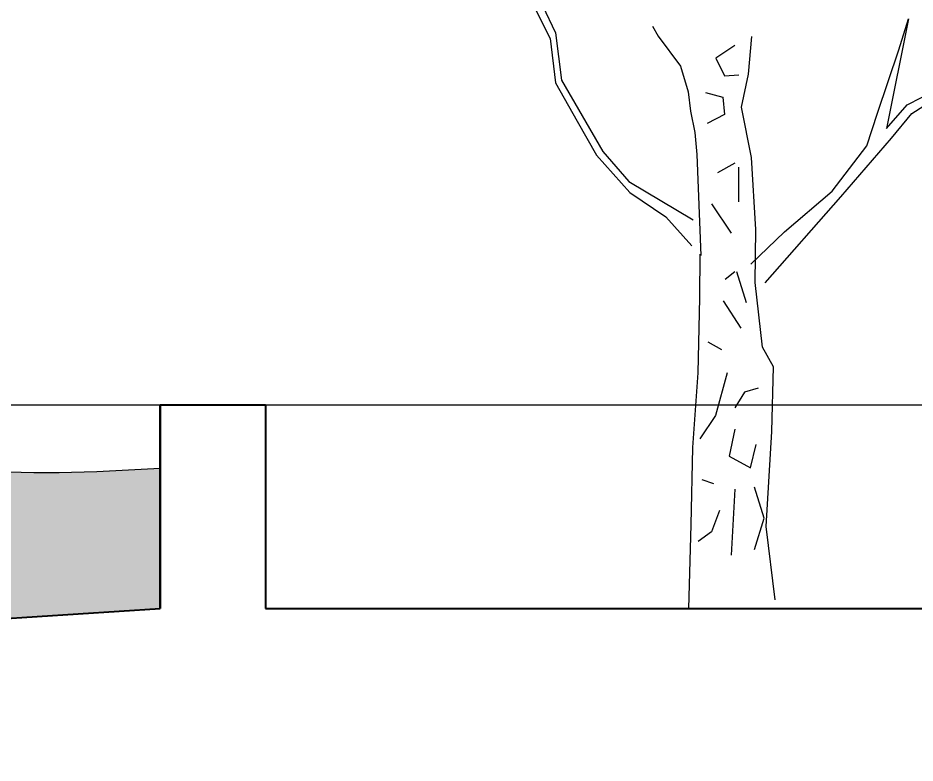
# Model space of a CAD drawing. Header units: metres. Extents: x 2330 to 2661, y 695 to 924.
# Drawn here: x 2594.792 to 2596.994, y 786.076 to 787.906 of the extents above; entities that cross this region are included whole.
import ezdxf

# ---------------------------------------------------------------- set-up
doc = ezdxf.new("R2010")
doc.units = ezdxf.units.M
doc.header["$LTSCALE"] = 20
doc.layers.add('Columns', color=30, linetype='Continuous', lineweight=40)
doc.layers.add('Tree and Others', color=74, linetype='Continuous')

msp = doc.modelspace()

# ---------------------------------------------------------------- hatches: boundary and pattern name
at = {"layer": 'Tree and Others'}
h = msp.add_hatch(color=256, dxfattribs=at)
h.set_gradient(color1=(60, 145, 236), color2=(213, 218, 252), tint=1, name='INVCYLINDER')
edge = h.paths.add_edge_path()
edge.add_spline(control_points=[(2595.1406, 786.7999), (2594.9754, 786.7908), (2594.6257, 786.7717), (2594.1566, 786.9098), (2593.5386, 786.7235), (2592.8095, 786.8704), (2592.0336, 786.6722), (2590.9996, 786.9658), (2589.9833, 786.4879), (2588.8114, 786.8823), (2587.8932, 786.547), (2586.9822, 786.89), (2585.933, 786.5971), (2584.9899, 787.0084), (2584.0844, 786.5656), (2583.4697, 786.9899), (2583.0433, 786.7954), (2582.846, 786.7055)], knot_values=[0, 0, 0, 0, 0.495251, 1.048042, 1.41362, 2.385966, 3.216647, 3.745058, 5.536881, 6.237045, 7.329019, 8.284056, 9.004402, 10.4983, 11.081242, 11.795156, 12.409721, 12.409721, 12.409721, 12.409721], degree=3, periodic=0)
edge.add_line((2582.846, 786.7055), (2582.846, 786.4555))
edge.add_line((2582.846, 786.4555), (2589.2712, 786.0759))
edge.add_line((2589.2712, 786.0759), (2595.1406, 786.4555))
edge.add_line((2595.1406, 786.4555), (2595.1406, 786.7999))

# ---------------------------------------------------------------- linework, layer by layer
for p, q in [((2596.0605, 787.9295), (2596.0984, 787.8554)), ((2596.0794, 787.936), (2596.1114, 787.8693)), ((2596.9778, 787.9033), (2596.9234, 787.6345)), ((2596.9536, 787.8273), (2596.9778, 787.9033)), ((2596.3497, 787.8852), (2596.3636, 787.8611)), ((2596.0984, 787.8554), (2596.1109, 787.7466)), ((2596.1114, 787.8693), (2596.1262, 787.7532)), ((2596.3636, 787.8611), (2596.4184, 787.7874)), ((2596.5846, 787.7678), (2596.5932, 787.8602)), ((2596.5515, 787.8378), (2596.5047, 787.8067)), ((2596.9017, 787.6715), (2596.9536, 787.8273)), ((2596.5047, 787.8067), (2596.5261, 787.7638)), ((2596.4184, 787.7874), (2596.4372, 787.724)), ((2596.5261, 787.7638), (2596.5612, 787.7657)), ((2596.5681, 787.6864), (2596.5846, 787.7678)), ((2596.1109, 787.7466), (2596.1645, 787.6521)), ((2596.1262, 787.7532), (2596.2274, 787.5779)), ((2596.986, 787.6714), (2597.1218, 787.7573)), ((2596.4372, 787.724), (2596.4423, 787.6771)), ((2596.4794, 787.7228), (2596.5222, 787.7111)), ((2596.9745, 787.6924), (2597.0598, 787.7363)), ((2596.5222, 787.7111), (2596.5261, 787.6682)), ((2596.5924, 787.5628), (2596.5681, 787.6864)), ((2596.9234, 787.6345), (2596.9745, 787.6924)), ((2596.4423, 787.6771), (2596.4532, 787.6247)), ((2596.5261, 787.6682), (2596.4833, 787.6468)), ((2596.8757, 787.5917), (2596.9017, 787.6715)), ((2596.9361, 787.6104), (2596.986, 787.6714)), ((2596.1645, 787.6521), (2596.212, 787.5688)), ((2596.4532, 787.6247), (2596.4585, 787.5703)), ((2596.7905, 787.4801), (2596.8757, 787.5917)), ((2596.8115, 787.4662), (2596.9361, 787.6104)), ((2596.212, 787.5688), (2596.2937, 787.4771)), ((2596.2274, 787.5779), (2596.2916, 787.5038)), ((2596.4585, 787.5703), (2596.4676, 787.3221)), ((2596.5516, 787.549), (2596.5088, 787.5252)), ((2596.6031, 787.3862), (2596.5924, 787.5628)), ((2596.5612, 787.4537), (2596.5612, 787.5395)), ((2596.2916, 787.5038), (2596.4495, 787.41)), ((2596.6729, 787.3807), (2596.7905, 787.4801)), ((2596.2937, 787.4771), (2596.382, 787.4175)), ((2596.6258, 787.2555), (2596.8115, 787.4662)), ((2596.4945, 787.449), (2596.5421, 787.3775)), ((2596.382, 787.4175), (2596.4462, 787.3459)), ((2596.5905, 787.3012), (2596.6729, 787.3807)), ((2596.6012, 787.2563), (2596.6031, 787.3862)), ((2596.4656, 787.3258), (2596.4649, 787.2185)), ((2596.5516, 787.2822), (2596.5278, 787.2631)), ((2596.5802, 787.2059), (2596.5564, 787.2822)), ((2596.619, 787.0969), (2596.6012, 787.2563)), ((2596.4649, 787.2185), (2596.4608, 787.034)), ((2596.5231, 787.2107), (2596.5659, 787.144)), ((2596.485, 787.1106), (2596.5183, 787.0916)), ((2596.6467, 787.0487), (2596.619, 787.0969)), ((2596.6419, 786.8905), (2596.6467, 787.0487)), ((2596.4608, 787.034), (2596.4473, 786.851)), ((2596.5326, 787.0344), (2596.504, 786.9295)), ((2596.6088, 786.9962), (2596.5754, 786.9867)), ((2596.5754, 786.9867), (2596.5516, 786.9486)), ((2596.504, 786.9295), (2596.4659, 786.8724)), ((2596.5516, 786.8962), (2596.5373, 786.8295)), ((2596.6279, 786.6567), (2596.6419, 786.8905)), ((2596.4473, 786.851), (2596.4434, 786.6608)), ((2596.5897, 786.8009), (2596.604, 786.8581)), ((2596.5373, 786.8295), (2596.5897, 786.8009)), ((2596.4707, 786.7723), (2596.4992, 786.7628)), ((2596.6231, 786.677), (2596.5993, 786.7532)), ((2596.5516, 786.7485), (2596.5421, 786.5864)), ((2596.5135, 786.696), (2596.4945, 786.6436)), ((2596.5993, 786.6007), (2596.6231, 786.677)), ((2596.4434, 786.6608), (2596.438, 786.4555)), ((2596.4945, 786.6436), (2596.4612, 786.6198)), ((2596.6501, 786.4767), (2596.6279, 786.6567))]:
    msp.add_line(p, q)
at = {"layer": 'Columns'}
for p, q in [((2595.1406, 786.9555), (2595.1406, 786.4555)), ((2595.1406, 786.4555), (2595.1406, 786.9555)), ((2595.1406, 786.9555), (2595.3993, 786.9555)), ((2595.3993, 786.9555), (2595.3993, 786.4555)), ((2595.3993, 786.9555), (2595.3993, 786.4555)), ((2589.2712, 786.0759), (2595.1406, 786.4555)), ((2595.3993, 786.4555), (2601.7206, 786.4555))]:
    msp.add_line(p, q, dxfattribs=at)
at = {"layer": 'Tree and Others'}
msp.add_line((2566.1561, 786.9555), (2613.766, 786.9555), dxfattribs=at)
msp.add_spline([(2582.846, 786.7055), (2583.438, 786.8706), (2584.1277, 786.6861), (2584.6964, 786.8139), (2586.1877, 786.7247), (2586.9039, 786.8013), (2587.8504, 786.6736), (2588.9376, 786.7757), (2589.6283, 786.6609), (2591.4132, 786.8178), (2591.9354, 786.737), (2592.7637, 786.7999), (2593.736, 786.7999), (2594.0961, 786.8628), (2594.6453, 786.7999), (2595.1406, 786.7999)], degree=3, dxfattribs=at)

doc.saveas('drawing.dxf')
